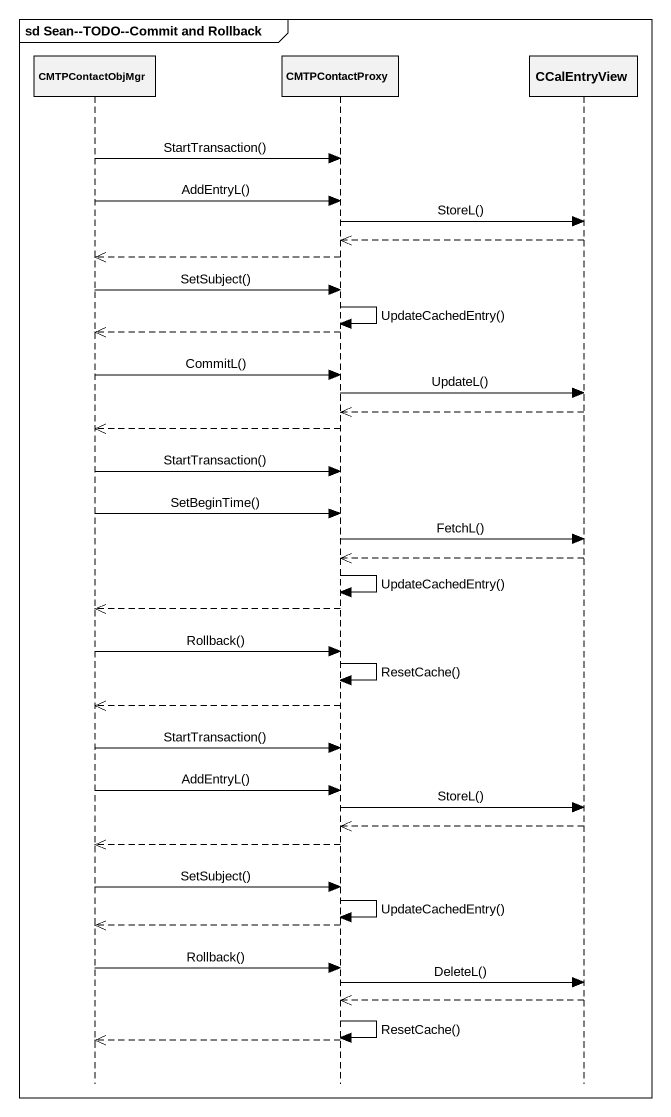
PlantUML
@startuml
mainframe sd Sean~--TODO~--Commit and Rollback
hide footbox
participant CMTPContactObjMgr
participant CMTPContactProxy
participant CCalEntryView

CMTPContactObjMgr -> CMTPContactProxy : StartTransaction()
CMTPContactObjMgr -> CMTPContactProxy : AddEntryL()
CMTPContactProxy -> CCalEntryView : StoreL()
CCalEntryView -->> CMTPContactProxy
CMTPContactProxy -->> CMTPContactObjMgr
CMTPContactObjMgr -> CMTPContactProxy : SetSubject()
CMTPContactProxy -> CMTPContactProxy : UpdateCachedEntry()
CMTPContactProxy -->> CMTPContactObjMgr
CMTPContactObjMgr -> CMTPContactProxy : CommitL()
CMTPContactProxy -> CCalEntryView : UpdateL()
CCalEntryView -->> CMTPContactProxy
CMTPContactProxy -->> CMTPContactObjMgr
CMTPContactObjMgr -> CMTPContactProxy : StartTransaction()
CMTPContactObjMgr -> CMTPContactProxy : SetBeginTime()
CMTPContactProxy -> CCalEntryView : FetchL()
CCalEntryView -->> CMTPContactProxy
CMTPContactProxy -> CMTPContactProxy : UpdateCachedEntry()
CMTPContactProxy -->> CMTPContactObjMgr
CMTPContactObjMgr -> CMTPContactProxy : Rollback()
CMTPContactProxy -> CMTPContactProxy : ResetCache()
CMTPContactProxy -->> CMTPContactObjMgr
CMTPContactObjMgr -> CMTPContactProxy : StartTransaction()
CMTPContactObjMgr -> CMTPContactProxy : AddEntryL()
CMTPContactProxy -> CCalEntryView : StoreL()
CCalEntryView -->> CMTPContactProxy
CMTPContactProxy -->> CMTPContactObjMgr
CMTPContactObjMgr -> CMTPContactProxy : SetSubject()
CMTPContactProxy -> CMTPContactProxy : UpdateCachedEntry()
CMTPContactProxy -->> CMTPContactObjMgr
CMTPContactObjMgr -> CMTPContactProxy : Rollback()
CMTPContactProxy -> CCalEntryView : DeleteL()
CCalEntryView -->> CMTPContactProxy
CMTPContactProxy -> CMTPContactProxy : ResetCache()
CMTPContactProxy -->> CMTPContactObjMgr
@enduml
